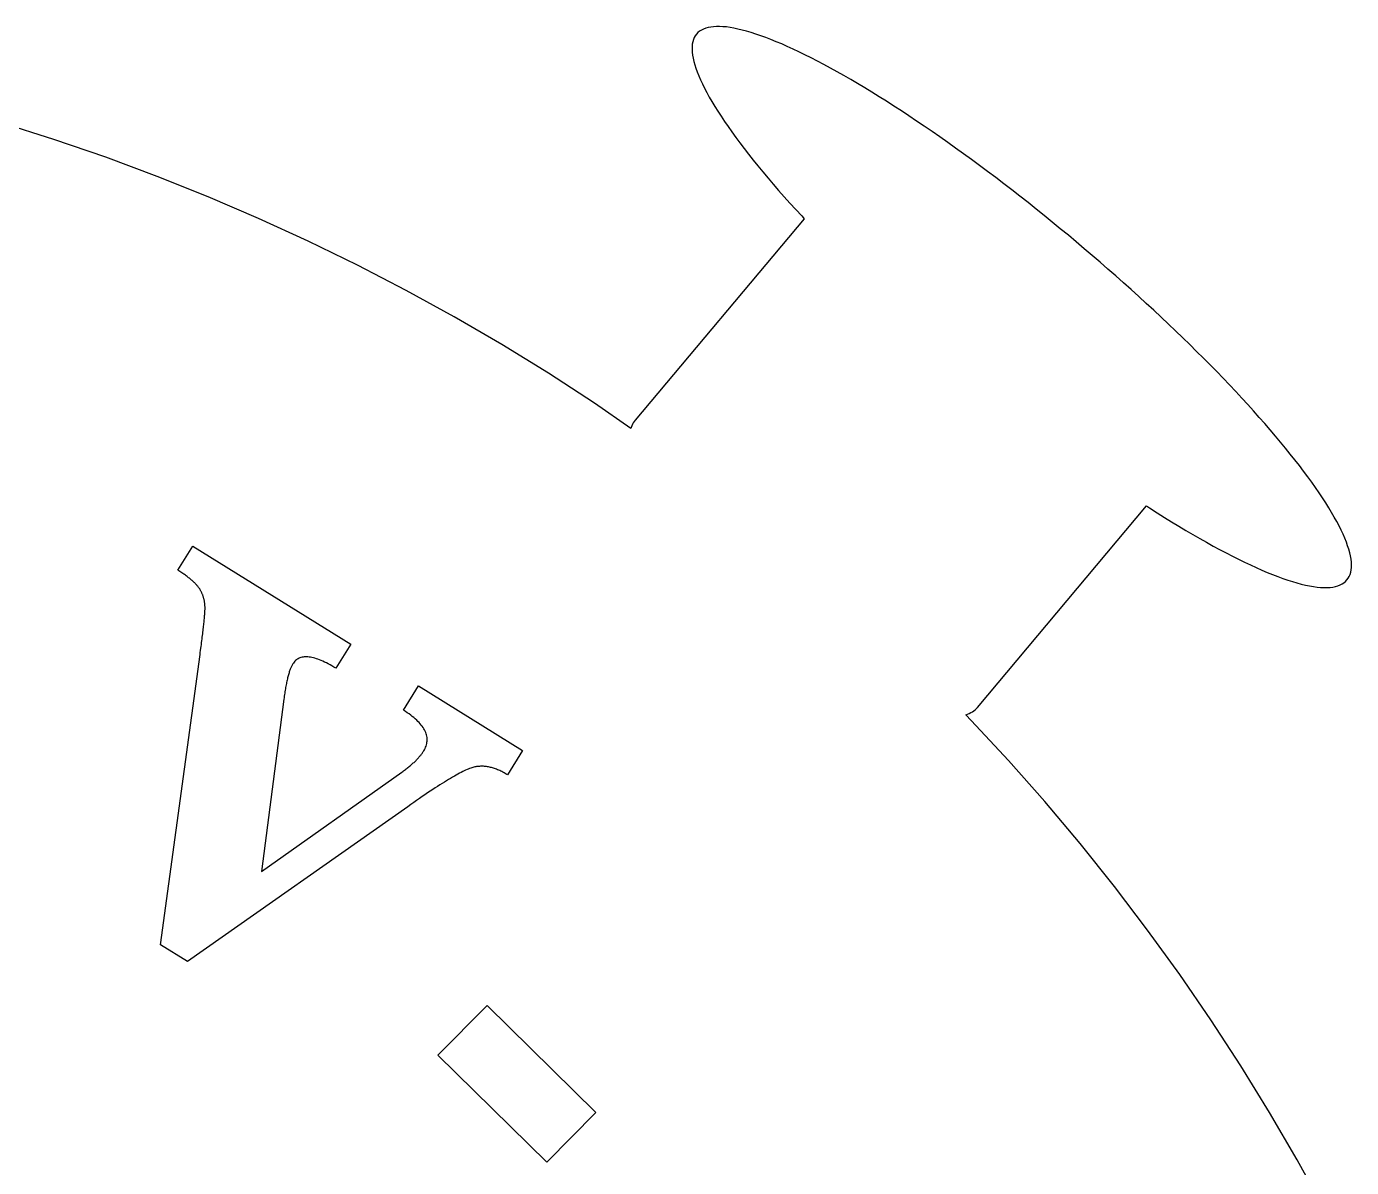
# Model space of a CAD drawing. Header units: metres. Extents: x -106 to 107, y -104 to 107.
# Drawn here: x 27.1 to 80.5, y 44.1 to 90 of the extents above; entities that cross this region are included whole.
import ezdxf

# ---------------------------------------------------------------- set-up
doc = ezdxf.new("R2010")
doc.units = ezdxf.units.M

msp = doc.modelspace()

# ---------------------------------------------------------------- linework, layer by layer
for p, q in [((54.1186, 89.6987), (54.0686, 89.6311)), ((54.1765, 89.7597), (54.1186, 89.6987)), ((54.2422, 89.8141), (54.1765, 89.7597)), ((54.3158, 89.8617), (54.2422, 89.8141)), ((54.3971, 89.9026), (54.3158, 89.8617)), ((54.4862, 89.9368), (54.3971, 89.9026)), ((54.5829, 89.9642), (54.4862, 89.9368)), ((54.6873, 89.9848), (54.5829, 89.9642)), ((54.7992, 89.9987), (54.6873, 89.9848)), ((54.9185, 90.0057), (54.7992, 89.9987)), ((55.0453, 90.0059), (54.9185, 90.0057)), ((55.1794, 89.9993), (55.0453, 90.0059)), ((55.3208, 89.9859), (55.1794, 89.9993)), ((55.4693, 89.9658), (55.3208, 89.9859)), ((55.6249, 89.9388), (55.4693, 89.9658)), ((55.7875, 89.9051), (55.6249, 89.9388)), ((55.957, 89.8646), (55.7875, 89.9051)), ((56.1332, 89.8175), (55.957, 89.8646)), ((56.3162, 89.7636), (56.1332, 89.8175)), ((56.5057, 89.703), (56.3162, 89.7636)), ((56.7016, 89.6359), (56.5057, 89.703)), ((53.9378, 89.1954), (53.9356, 89.089)), ((53.948, 89.2954), (53.9378, 89.1954)), ((53.9662, 89.389), (53.948, 89.2954)), ((53.9924, 89.4762), (53.9662, 89.389)), ((54.0265, 89.557), (53.9924, 89.4762)), ((54.0686, 89.6311), (54.0265, 89.557)), ((56.9039, 89.5621), (56.7016, 89.6359)), ((57.1124, 89.4818), (56.9039, 89.5621)), ((57.327, 89.395), (57.1124, 89.4818)), ((57.5476, 89.3018), (57.327, 89.395)), ((57.7739, 89.2022), (57.5476, 89.3018)), ((58.006, 89.0963), (57.7739, 89.2022)), ((53.9356, 89.089), (53.9414, 88.9764)), ((53.9414, 88.9764), (53.9552, 88.8577)), ((53.9552, 88.8577), (53.977, 88.7328)), ((53.977, 88.7328), (54.0068, 88.6018)), ((54.0068, 88.6018), (54.0445, 88.4649)), ((58.2436, 88.9841), (58.006, 89.0963)), ((58.4866, 88.8658), (58.2436, 88.9841)), ((58.7349, 88.7413), (58.4866, 88.8658)), ((58.9883, 88.6108), (58.7349, 88.7413)), ((59.2466, 88.4743), (58.9883, 88.6108)), ((54.0445, 88.4649), (54.0902, 88.3222)), ((54.0902, 88.3222), (54.1437, 88.1736)), ((54.1437, 88.1736), (54.2052, 88.0193)), ((59.5098, 88.3319), (59.2466, 88.4743)), ((59.7776, 88.1837), (59.5098, 88.3319)), ((60.0498, 88.0298), (59.7776, 88.1837)), ((54.2052, 88.0193), (54.2744, 87.8595)), ((54.2744, 87.8595), (54.3515, 87.6941)), ((54.3515, 87.6941), (54.4364, 87.5233)), ((60.3264, 87.8703), (60.0498, 88.0298)), ((60.6071, 87.7053), (60.3264, 87.8703)), ((60.8919, 87.5349), (60.6071, 87.7053)), ((61.1804, 87.3591), (60.8919, 87.5349)), ((54.4364, 87.5233), (54.5289, 87.3472)), ((54.5289, 87.3472), (54.6291, 87.1659)), ((54.6291, 87.1659), (54.7368, 86.9795)), ((61.4725, 87.1781), (61.1804, 87.3591)), ((61.7682, 86.9921), (61.4725, 87.1781)), ((54.7368, 86.9795), (54.8521, 86.7881)), ((54.8521, 86.7881), (54.9748, 86.5918)), ((54.9748, 86.5918), (55.1049, 86.3908)), ((62.0671, 86.801), (61.7682, 86.9921)), ((62.3691, 86.6051), (62.0671, 86.801)), ((62.674, 86.4044), (62.3691, 86.6051)), ((28.2314, 85.4575), (26.1256, 86.1246)), ((55.1049, 86.3908), (55.2423, 86.1852)), ((55.2423, 86.1852), (55.3869, 85.975)), ((55.3869, 85.975), (55.5386, 85.7605)), ((62.9817, 86.199), (62.674, 86.4044)), ((63.2919, 85.9892), (62.9817, 86.199)), ((63.6045, 85.7749), (63.2919, 85.9892)), ((30.3201, 84.739), (28.2314, 85.4575)), ((55.5386, 85.7605), (55.6974, 85.5417)), ((55.6974, 85.5417), (55.8631, 85.3188)), ((63.9193, 85.5565), (63.6045, 85.7749)), ((64.2361, 85.3338), (63.9193, 85.5565)), ((55.8631, 85.3188), (56.0356, 85.092)), ((56.0356, 85.092), (56.2149, 84.8613)), ((64.5546, 85.1072), (64.2361, 85.3338)), ((64.8747, 84.8768), (64.5546, 85.1072)), ((65.1963, 84.6426), (64.8747, 84.8768)), ((32.3905, 83.9693), (30.3201, 84.739)), ((56.2149, 84.8613), (56.4008, 84.6268)), ((56.4008, 84.6268), (56.5933, 84.3888)), ((56.5933, 84.3888), (56.7921, 84.1474)), ((65.5191, 84.4048), (65.1963, 84.6426)), ((65.8429, 84.1637), (65.5191, 84.4048)), ((34.4415, 83.1492), (32.3905, 83.9693)), ((56.7921, 84.1474), (56.9972, 83.9027)), ((56.9972, 83.9027), (57.2085, 83.6549)), ((66.1675, 83.9192), (65.8429, 84.1637)), ((66.4928, 83.6716), (66.1675, 83.9192)), ((57.2085, 83.6549), (57.4258, 83.4041)), ((57.4258, 83.4041), (57.649, 83.1505)), ((66.8185, 83.421), (66.4928, 83.6716)), ((67.1444, 83.1675), (66.8185, 83.421)), ((36.4717, 82.2789), (34.4415, 83.1492)), ((57.649, 83.1505), (57.8779, 82.8942)), ((57.8779, 82.8942), (58.1125, 82.6354)), ((67.4704, 82.9114), (67.1444, 83.1675)), ((67.7962, 82.6527), (67.4704, 82.9114)), ((38.4799, 81.359), (36.4717, 82.2789)), ((58.4545, 82.2647), (51.6459, 74.1506)), ((58.1125, 82.6354), (58.3526, 82.3742)), ((58.3526, 82.3742), (58.4545, 82.2647)), ((68.1217, 82.3917), (67.7962, 82.6527)), ((68.4467, 82.1284), (68.1217, 82.3917)), ((68.7709, 81.8631), (68.4467, 82.1284)), ((69.0941, 81.5959), (68.7709, 81.8631)), ((40.465, 80.3902), (38.4799, 81.359)), ((69.4163, 81.327), (69.0941, 81.5959)), ((69.7371, 81.0564), (69.4163, 81.327)), ((70.0564, 80.7845), (69.7371, 81.0564)), ((70.374, 80.5113), (70.0564, 80.7845)), ((42.4257, 79.3729), (40.465, 80.3902)), ((70.6896, 80.237), (70.374, 80.5113)), ((71.0032, 79.9618), (70.6896, 80.237)), ((71.3146, 79.6858), (71.0032, 79.9618)), ((71.6234, 79.4092), (71.3146, 79.6858)), ((44.3608, 78.3078), (42.4257, 79.3729)), ((71.9296, 79.1322), (71.6234, 79.4092)), ((72.2329, 78.855), (71.9296, 79.1322)), ((72.5333, 78.5777), (72.2329, 78.855)), ((72.8304, 78.3004), (72.5333, 78.5777)), ((46.2692, 77.1956), (44.3608, 78.3078)), ((73.1242, 78.0234), (72.8304, 78.3004)), ((73.4143, 77.7468), (73.1242, 78.0234)), ((73.7008, 77.4708), (73.4143, 77.7468)), ((73.9834, 77.1956), (73.7008, 77.4708)), ((48.1498, 76.0368), (46.2692, 77.1956)), ((74.2618, 76.9212), (73.9834, 77.1956)), ((74.5361, 76.6479), (74.2618, 76.9212)), ((74.8059, 76.3759), (74.5361, 76.6479)), ((75.0712, 76.1052), (74.8059, 76.3759)), ((50.0013, 74.8323), (48.1498, 76.0368)), ((75.3317, 75.8362), (75.0712, 76.1052)), ((75.5873, 75.5688), (75.3317, 75.8362)), ((75.8379, 75.3034), (75.5873, 75.5688)), ((76.0833, 75.04), (75.8379, 75.3034)), ((51.476, 73.8205), (50.0013, 74.8323)), ((76.3234, 74.7788), (76.0833, 75.04)), ((76.558, 74.52), (76.3234, 74.7788)), ((76.7869, 74.2637), (76.558, 74.52)), ((77.0101, 74.01), (76.7869, 74.2637)), ((51.4853, 73.8539), (51.476, 73.8205)), ((51.509, 73.92), (51.4853, 73.8539)), ((51.5369, 73.9827), (51.509, 73.92)), ((51.5691, 74.0421), (51.5369, 73.9827)), ((51.6054, 74.0981), (51.5691, 74.0421)), ((51.6459, 74.1506), (51.6054, 74.0981)), ((77.2274, 73.7592), (77.0101, 74.01)), ((77.4387, 73.5114), (77.2274, 73.7592)), ((77.6438, 73.2667), (77.4387, 73.5114)), ((77.8426, 73.0253), (77.6438, 73.2667)), ((78.035, 72.7873), (77.8426, 73.0253)), ((78.2209, 72.5529), (78.035, 72.7873)), ((78.4002, 72.3222), (78.2209, 72.5529)), ((78.5728, 72.0953), (78.4002, 72.3222)), ((78.7385, 71.8724), (78.5728, 72.0953)), ((78.8973, 71.6537), (78.7385, 71.8724)), ((79.049, 71.4391), (78.8973, 71.6537)), ((79.1936, 71.229), (79.049, 71.4391)), ((79.331, 71.0234), (79.1936, 71.229)), ((79.4611, 70.8224), (79.331, 71.0234)), ((65.4347, 62.5804), (72.2433, 70.6946)), ((72.2433, 70.6946), (72.3688, 70.6132)), ((72.3688, 70.6132), (72.6677, 70.4221)), ((79.5838, 70.6261), (79.4611, 70.8224)), ((79.6991, 70.4347), (79.5838, 70.6261)), ((72.6677, 70.4221), (72.9633, 70.236)), ((72.9633, 70.236), (73.2555, 70.0551)), ((73.2555, 70.0551), (73.544, 69.8793)), ((79.8068, 70.2483), (79.6991, 70.4347)), ((79.907, 70.067), (79.8068, 70.2483)), ((79.9995, 69.8909), (79.907, 70.067)), ((73.544, 69.8793), (73.8288, 69.7088)), ((73.8288, 69.7088), (74.1095, 69.5438)), ((74.1095, 69.5438), (74.3861, 69.3843)), ((74.3861, 69.3843), (74.6583, 69.2305)), ((80.0844, 69.7201), (79.9995, 69.8909)), ((80.1614, 69.5547), (80.0844, 69.7201)), ((80.2307, 69.3948), (80.1614, 69.5547)), ((80.2922, 69.2406), (80.2307, 69.3948)), ((33.2278, 68.1037), (33.8346, 69.0818)), ((33.8346, 69.0818), (40.1973, 65.1339)), ((74.6583, 69.2305), (74.9261, 69.0823)), ((74.9261, 69.0823), (75.1893, 68.9399)), ((75.1893, 68.9399), (75.4476, 68.8034)), ((80.3457, 69.092), (80.2922, 69.2406)), ((80.3914, 68.9492), (80.3457, 69.092)), ((80.4291, 68.8123), (80.3914, 68.9492)), ((75.4476, 68.8034), (75.701, 68.6729)), ((75.701, 68.6729), (75.9493, 68.5484)), ((75.9493, 68.5484), (76.1923, 68.43)), ((76.1923, 68.43), (76.4299, 68.3178)), ((76.4299, 68.3178), (76.662, 68.2119)), ((80.4589, 68.6814), (80.4291, 68.8123)), ((80.4807, 68.5565), (80.4589, 68.6814)), ((80.4945, 68.4377), (80.4807, 68.5565)), ((80.5003, 68.3251), (80.4945, 68.4377)), ((80.4981, 68.2188), (80.5003, 68.3251)), ((33.2685, 68.0782), (33.2278, 68.1037)), ((33.3084, 68.0529), (33.2685, 68.0782)), ((33.3475, 68.0276), (33.3084, 68.0529)), ((33.3856, 68.0025), (33.3475, 68.0276)), ((33.423, 67.9776), (33.3856, 68.0025)), ((33.4594, 67.9527), (33.423, 67.9776)), ((33.495, 67.928), (33.4594, 67.9527)), ((33.5297, 67.9034), (33.495, 67.928)), ((33.5636, 67.879), (33.5297, 67.9034)), ((33.5966, 67.8547), (33.5636, 67.879)), ((33.6287, 67.8305), (33.5966, 67.8547)), ((33.66, 67.8064), (33.6287, 67.8305)), ((33.6904, 67.7825), (33.66, 67.8064)), ((76.662, 68.2119), (76.8883, 68.1123)), ((76.8883, 68.1123), (77.1089, 68.0191)), ((77.1089, 68.0191), (77.3235, 67.9323)), ((77.3235, 67.9323), (77.532, 67.8521)), ((77.532, 67.8521), (77.7343, 67.7783)), ((80.3173, 67.7154), (80.3673, 67.783)), ((80.3673, 67.783), (80.4094, 67.8572)), ((80.4094, 67.8572), (80.4435, 67.9379)), ((80.4435, 67.9379), (80.4697, 68.0251)), ((80.4697, 68.0251), (80.4879, 68.1188)), ((80.4879, 68.1188), (80.4981, 68.2188)), ((33.7199, 67.7587), (33.6904, 67.7825)), ((33.7486, 67.7351), (33.7199, 67.7587)), ((33.7765, 67.7115), (33.7486, 67.7351)), ((33.8034, 67.6881), (33.7765, 67.7115)), ((33.8295, 67.6649), (33.8034, 67.6881)), ((33.8548, 67.6417), (33.8295, 67.6649)), ((33.8791, 67.6187), (33.8548, 67.6417)), ((33.9026, 67.5959), (33.8791, 67.6187)), ((33.9253, 67.5731), (33.9026, 67.5959)), ((33.9471, 67.5505), (33.9253, 67.5731)), ((33.968, 67.528), (33.9471, 67.5505)), ((33.988, 67.5057), (33.968, 67.528)), ((34.0072, 67.4835), (33.988, 67.5057)), ((34.0255, 67.4614), (34.0072, 67.4835)), ((34.043, 67.4395), (34.0255, 67.4614)), ((34.0596, 67.4176), (34.043, 67.4395)), ((34.0753, 67.396), (34.0596, 67.4176)), ((34.0902, 67.3744), (34.0753, 67.396)), ((34.1042, 67.353), (34.0902, 67.3744)), ((34.1174, 67.3317), (34.1042, 67.353)), ((34.1299, 67.3104), (34.1174, 67.3317)), ((34.1421, 67.289), (34.1299, 67.3104)), ((34.1538, 67.2675), (34.1421, 67.289)), ((34.1652, 67.2458), (34.1538, 67.2675)), ((77.7343, 67.7783), (77.9302, 67.7111)), ((77.9302, 67.7111), (78.1197, 67.6506)), ((78.1197, 67.6506), (78.3026, 67.5967)), ((78.3026, 67.5967), (78.4789, 67.5495)), ((78.4789, 67.5495), (78.6484, 67.509)), ((78.6484, 67.509), (78.811, 67.4753)), ((78.811, 67.4753), (78.9666, 67.4484)), ((78.9666, 67.4484), (79.1151, 67.4282)), ((79.1151, 67.4282), (79.2565, 67.4148)), ((79.2565, 67.4148), (79.3906, 67.4082)), ((79.3906, 67.4082), (79.5174, 67.4085)), ((79.5174, 67.4085), (79.6367, 67.4155)), ((79.6367, 67.4155), (79.7486, 67.4293)), ((79.7486, 67.4293), (79.853, 67.45)), ((79.853, 67.45), (79.9497, 67.4774)), ((79.9497, 67.4774), (80.0387, 67.5116)), ((80.0387, 67.5116), (80.1201, 67.5525)), ((80.1201, 67.5525), (80.1937, 67.6001)), ((80.1937, 67.6001), (80.2594, 67.6544)), ((80.2594, 67.6544), (80.3173, 67.7154)), ((34.1761, 67.224), (34.1652, 67.2458)), ((34.1866, 67.202), (34.1761, 67.224)), ((34.1968, 67.1799), (34.1866, 67.202)), ((34.2065, 67.1577), (34.1968, 67.1799)), ((34.2159, 67.1353), (34.2065, 67.1577)), ((34.2248, 67.1127), (34.2159, 67.1353)), ((34.2333, 67.09), (34.2248, 67.1127)), ((34.2414, 67.0672), (34.2333, 67.09)), ((34.2491, 67.0442), (34.2414, 67.0672)), ((34.2565, 67.0211), (34.2491, 67.0442)), ((34.2634, 66.9978), (34.2565, 67.0211)), ((34.2699, 66.9744), (34.2634, 66.9978)), ((34.276, 66.9509), (34.2699, 66.9744)), ((34.2817, 66.9272), (34.276, 66.9509)), ((34.287, 66.9034), (34.2817, 66.9272)), ((34.2919, 66.8794), (34.287, 66.9034)), ((34.2964, 66.8553), (34.2919, 66.8794)), ((34.3005, 66.831), (34.2964, 66.8553)), ((34.3042, 66.8066), (34.3005, 66.831)), ((34.3075, 66.782), (34.3042, 66.8066)), ((34.3104, 66.7573), (34.3075, 66.782)), ((34.3129, 66.7325), (34.3104, 66.7573)), ((34.3149, 66.7075), (34.3129, 66.7325)), ((34.2933, 66.16), (34.2973, 66.2049)), ((34.2973, 66.2049), (34.3011, 66.248)), ((34.3011, 66.248), (34.3044, 66.2894)), ((34.3044, 66.2894), (34.3074, 66.3289)), ((34.3074, 66.3289), (34.3101, 66.3665)), ((34.3101, 66.3665), (34.3125, 66.4024)), ((34.3125, 66.4024), (34.3145, 66.4365)), ((34.3145, 66.4365), (34.3161, 66.4688)), ((34.3166, 66.6824), (34.3149, 66.7075)), ((34.3161, 66.4688), (34.3174, 66.4992)), ((34.3179, 66.6571), (34.3166, 66.6824)), ((34.3174, 66.4992), (34.3184, 66.5278)), ((34.3188, 66.6317), (34.3179, 66.6571)), ((34.3184, 66.5278), (34.319, 66.5546)), ((34.3192, 66.6061), (34.3188, 66.6317)), ((34.319, 66.5546), (34.3193, 66.5804)), ((34.3193, 66.5804), (34.3192, 66.6061)), ((34.2339, 65.6107), (34.2414, 65.6738)), ((34.2414, 65.6738), (34.2485, 65.7351)), ((34.2485, 65.7351), (34.2553, 65.7945)), ((34.2553, 65.7945), (34.2617, 65.8522)), ((34.2617, 65.8522), (34.2679, 65.908)), ((34.2679, 65.908), (34.2737, 65.962)), ((34.2737, 65.962), (34.2791, 66.0142)), ((34.2791, 66.0142), (34.2841, 66.0646)), ((34.2841, 66.0646), (34.2889, 66.1132)), ((34.2889, 66.1132), (34.2933, 66.16)), ((34.1616, 65.0406), (34.1719, 65.1183)), ((34.1719, 65.1183), (34.1817, 65.194)), ((34.1817, 65.194), (34.1913, 65.268)), ((34.1913, 65.268), (34.2005, 65.3402)), ((34.2005, 65.3402), (34.2094, 65.4105)), ((34.2094, 65.4105), (34.2179, 65.4791)), ((34.2179, 65.4791), (34.226, 65.5458)), ((34.226, 65.5458), (34.2339, 65.6107)), ((40.1973, 65.1339), (39.5905, 64.1559)), ((32.5248, 53.0243), (34.1173, 64.7121)), ((34.1173, 64.7121), (34.1289, 64.7969)), ((34.1289, 64.7969), (34.1401, 64.88)), ((34.1401, 64.88), (34.151, 64.9612)), ((34.151, 64.9612), (34.1616, 65.0406)), ((38.1843, 64.5905), (38.1436, 64.5768)), ((38.2267, 64.6014), (38.1843, 64.5905)), ((38.2708, 64.6097), (38.2267, 64.6014)), ((38.3165, 64.6152), (38.2708, 64.6097)), ((38.364, 64.618), (38.3165, 64.6152)), ((38.4133, 64.6181), (38.364, 64.618)), ((38.4642, 64.6155), (38.4133, 64.6181)), ((38.5168, 64.6102), (38.4642, 64.6155)), ((38.5711, 64.6021), (38.5168, 64.6102)), ((38.6271, 64.5914), (38.5711, 64.6021)), ((38.6848, 64.5779), (38.6271, 64.5914)), ((37.7267, 64.0484), (37.7149, 64.013)), ((37.7387, 64.0826), (37.7267, 64.0484)), ((37.7509, 64.1154), (37.7387, 64.0826)), ((37.7633, 64.1469), (37.7509, 64.1154)), ((37.7758, 64.1772), (37.7633, 64.1469)), ((37.7884, 64.2061), (37.7758, 64.1772)), ((37.8013, 64.2338), (37.7884, 64.2061)), ((37.8143, 64.2602), (37.8013, 64.2338)), ((37.8274, 64.2853), (37.8143, 64.2602)), ((37.8408, 64.3091), (37.8274, 64.2853)), ((37.8543, 64.3317), (37.8408, 64.3091)), ((37.8796, 64.3698), (37.8543, 64.3317)), ((37.9066, 64.4051), (37.8796, 64.3698)), ((37.9354, 64.4378), (37.9066, 64.4051)), ((37.9658, 64.4677), (37.9354, 64.4378)), ((37.998, 64.495), (37.9658, 64.4677)), ((38.0318, 64.5195), (37.998, 64.495)), ((38.0674, 64.5413), (38.0318, 64.5195)), ((38.1046, 64.5604), (38.0674, 64.5413)), ((38.1436, 64.5768), (38.1046, 64.5604)), ((38.7443, 64.5617), (38.6848, 64.5779)), ((38.8054, 64.5428), (38.7443, 64.5617)), ((38.8683, 64.5212), (38.8054, 64.5428)), ((38.9328, 64.4969), (38.8683, 64.5212)), ((38.9991, 64.4698), (38.9328, 64.4969)), ((39.067, 64.4401), (38.9991, 64.4698)), ((39.1367, 64.4076), (39.067, 64.4401)), ((39.2081, 64.3725), (39.1367, 64.4076)), ((39.2811, 64.3345), (39.2081, 64.3725)), ((39.3559, 64.294), (39.2811, 64.3345)), ((39.4324, 64.2506), (39.3559, 64.294)), ((39.5106, 64.2046), (39.4324, 64.2506)), ((39.5905, 64.1559), (39.5106, 64.2046)), ((37.5955, 63.5387), (37.5857, 63.4878)), ((37.6056, 63.5882), (37.5955, 63.5387)), ((37.6157, 63.6365), (37.6056, 63.5882)), ((37.6261, 63.6835), (37.6157, 63.6365)), ((37.6366, 63.7292), (37.6261, 63.6835)), ((37.6473, 63.7736), (37.6366, 63.7292)), ((37.6582, 63.8167), (37.6473, 63.7736)), ((37.6692, 63.8586), (37.6582, 63.8167)), ((37.6804, 63.8991), (37.6692, 63.8586)), ((37.6917, 63.9384), (37.6804, 63.8991)), ((37.7032, 63.9763), (37.6917, 63.9384)), ((37.7149, 64.013), (37.7032, 63.9763)), ((37.5128, 63.0347), (37.5044, 62.9723)), ((37.5213, 63.0959), (37.5128, 63.0347)), ((37.53, 63.1557), (37.5213, 63.0959)), ((37.5389, 63.2143), (37.53, 63.1557)), ((37.5479, 63.2716), (37.5389, 63.2143)), ((37.5571, 63.3276), (37.5479, 63.2716)), ((37.5664, 63.3823), (37.5571, 63.3276)), ((37.576, 63.4357), (37.5664, 63.3823)), ((37.5857, 63.4878), (37.576, 63.4357)), ((42.3096, 62.4688), (42.9164, 63.4468)), ((42.9164, 63.4468), (47.1039, 60.8486)), ((37.4962, 62.9086), (36.5875, 55.9759)), ((37.5044, 62.9723), (37.4962, 62.9086)), ((42.3883, 62.4189), (42.3096, 62.4688)), ((65.2883, 62.4439), (65.3412, 62.4859)), ((65.3412, 62.4859), (65.39, 62.5314)), ((65.39, 62.5314), (65.4347, 62.5804)), ((42.4635, 62.3691), (42.3883, 62.4189)), ((42.5355, 62.3192), (42.4635, 62.3691)), ((42.604, 62.2694), (42.5355, 62.3192)), ((42.6692, 62.2196), (42.604, 62.2694)), ((42.731, 62.1698), (42.6692, 62.2196)), ((42.7895, 62.12), (42.731, 62.1698)), ((42.8446, 62.0702), (42.7895, 62.12)), ((42.8963, 62.0204), (42.8446, 62.0702)), ((42.9446, 61.9707), (42.8963, 62.0204)), ((42.9896, 61.9209), (42.9446, 61.9707)), ((43.0312, 61.8712), (42.9896, 61.9209)), ((64.9595, 62.2869), (64.9637, 62.288)), ((65.1822, 62.0586), (64.9595, 62.2869)), ((64.9637, 62.288), (65.0365, 62.312)), ((65.0365, 62.312), (65.1054, 62.3395)), ((65.1054, 62.3395), (65.1704, 62.3707)), ((65.1704, 62.3707), (65.2314, 62.4055)), ((66.6856, 60.4403), (65.1822, 62.0586)), ((65.2314, 62.4055), (65.2883, 62.4439)), ((43.0695, 61.8214), (43.0312, 61.8712)), ((43.1044, 61.7717), (43.0695, 61.8214)), ((43.1359, 61.7219), (43.1044, 61.7717)), ((43.164, 61.6722), (43.1359, 61.7219)), ((43.1888, 61.6225), (43.164, 61.6722)), ((43.2102, 61.5728), (43.1888, 61.6225)), ((43.2283, 61.5231), (43.2102, 61.5728)), ((43.243, 61.4734), (43.2283, 61.5231)), ((43.2543, 61.4237), (43.243, 61.4734)), ((43.2622, 61.374), (43.2543, 61.4237)), ((43.1275, 60.828), (43.1565, 60.8776)), ((43.1565, 60.8776), (43.1823, 60.9272)), ((43.1823, 60.9272), (43.2046, 60.9768)), ((43.2046, 60.9768), (43.2236, 61.0264)), ((43.2236, 61.0264), (43.2392, 61.0761)), ((43.2392, 61.0761), (43.2515, 61.1257)), ((43.2515, 61.1257), (43.2604, 61.1753)), ((43.2604, 61.1753), (43.2659, 61.225)), ((43.2668, 61.3243), (43.2622, 61.374)), ((43.2659, 61.225), (43.268, 61.2746)), ((43.268, 61.2746), (43.2668, 61.3243)), ((47.1039, 60.8486), (46.497, 59.8706)), ((42.6511, 60.2907), (42.6806, 60.3168)), ((42.6806, 60.3168), (42.7094, 60.3428)), ((42.7094, 60.3428), (42.7375, 60.3688)), ((42.7375, 60.3688), (42.7649, 60.3947)), ((42.7649, 60.3947), (42.7917, 60.4205)), ((42.7917, 60.4205), (42.8177, 60.4464)), ((42.8177, 60.4464), (42.8431, 60.4722)), ((42.8431, 60.4722), (42.8678, 60.4979)), ((42.8678, 60.4979), (42.8919, 60.5236)), ((42.8919, 60.5236), (42.9152, 60.5492)), ((42.9152, 60.5492), (42.9379, 60.5748)), ((42.9379, 60.5748), (42.9599, 60.6003)), ((42.9599, 60.6003), (42.9813, 60.6258)), ((42.9813, 60.6258), (43.0019, 60.6513)), ((43.0019, 60.6513), (43.0219, 60.6767)), ((43.0219, 60.6767), (43.0412, 60.702)), ((43.0412, 60.702), (43.0598, 60.7273)), ((43.0598, 60.7273), (43.0777, 60.7525)), ((43.0777, 60.7525), (43.095, 60.7777)), ((43.095, 60.7777), (43.1116, 60.8029)), ((43.1116, 60.8029), (43.1275, 60.828)), ((68.1488, 58.7856), (66.6856, 60.4403)), ((36.5875, 55.9759), (42.2446, 59.9741)), ((42.2446, 59.9741), (42.2822, 60.0008)), ((42.2822, 60.0008), (42.3192, 60.0274)), ((42.3192, 60.0274), (42.3554, 60.0539)), ((42.3554, 60.0539), (42.3909, 60.0804)), ((42.3909, 60.0804), (42.4259, 60.1069)), ((42.4259, 60.1069), (42.4601, 60.1333)), ((42.4601, 60.1333), (42.4936, 60.1596)), ((42.4936, 60.1596), (42.5265, 60.1859)), ((42.5265, 60.1859), (42.5586, 60.2122)), ((42.5586, 60.2122), (42.5901, 60.2384)), ((42.5901, 60.2384), (42.621, 60.2646)), ((42.621, 60.2646), (42.6511, 60.2907)), ((44.3628, 59.8132), (44.2874, 59.7698)), ((44.4356, 59.8543), (44.3628, 59.8132)), ((44.5058, 59.893), (44.4356, 59.8543)), ((44.5734, 59.9294), (44.5058, 59.893)), ((44.6384, 59.9633), (44.5734, 59.9294)), ((44.7008, 59.995), (44.6384, 59.9633)), ((44.7606, 60.0242), (44.7008, 59.995)), ((44.8178, 60.051), (44.7606, 60.0242)), ((44.8724, 60.0755), (44.8178, 60.051)), ((44.9243, 60.0977), (44.8724, 60.0755)), ((44.9737, 60.1174), (44.9243, 60.0977)), ((45.0205, 60.1348), (44.9737, 60.1174)), ((45.0647, 60.1498), (45.0205, 60.1348)), ((45.1062, 60.1624), (45.0647, 60.1498)), ((45.1452, 60.1727), (45.1062, 60.1624)), ((45.183, 60.1813), (45.1452, 60.1727)), ((45.221, 60.1888), (45.183, 60.1813)), ((45.2592, 60.1951), (45.221, 60.1888)), ((45.2975, 60.2004), (45.2592, 60.1951)), ((45.3361, 60.2045), (45.2975, 60.2004)), ((45.3749, 60.2076), (45.3361, 60.2045)), ((45.4139, 60.2095), (45.3749, 60.2076)), ((45.4531, 60.2103), (45.4139, 60.2095)), ((45.4925, 60.21), (45.4531, 60.2103)), ((45.532, 60.2086), (45.4925, 60.21)), ((45.5718, 60.2061), (45.532, 60.2086)), ((45.6118, 60.2025), (45.5718, 60.2061)), ((45.652, 60.1978), (45.6118, 60.2025)), ((45.6923, 60.192), (45.652, 60.1978)), ((45.7329, 60.185), (45.6923, 60.192)), ((45.7737, 60.177), (45.7329, 60.185)), ((45.8146, 60.1678), (45.7737, 60.177)), ((45.8558, 60.1576), (45.8146, 60.1678)), ((45.8972, 60.1462), (45.8558, 60.1576)), ((45.9387, 60.1337), (45.8972, 60.1462)), ((45.9805, 60.1201), (45.9387, 60.1337)), ((46.0224, 60.1054), (45.9805, 60.1201)), ((46.0646, 60.0896), (46.0224, 60.1054)), ((46.1069, 60.0727), (46.0646, 60.0896)), ((46.1495, 60.0547), (46.1069, 60.0727)), ((46.1922, 60.0356), (46.1495, 60.0547)), ((46.2352, 60.0153), (46.1922, 60.0356)), ((46.2783, 59.994), (46.2352, 60.0153)), ((46.3217, 59.9715), (46.2783, 59.994)), ((46.3652, 59.9479), (46.3217, 59.9715)), ((46.409, 59.9233), (46.3652, 59.9479)), ((46.4529, 59.8975), (46.409, 59.9233)), ((46.497, 59.8706), (46.4529, 59.8975)), ((43.4916, 59.272), (43.3902, 59.2049)), ((43.5904, 59.3368), (43.4916, 59.272)), ((43.6867, 59.3992), (43.5904, 59.3368)), ((43.7803, 59.4593), (43.6867, 59.3992)), ((43.8713, 59.517), (43.7803, 59.4593)), ((43.9597, 59.5723), (43.8713, 59.517)), ((44.0456, 59.6252), (43.9597, 59.5723)), ((44.1288, 59.6758), (44.0456, 59.6252)), ((44.2094, 59.724), (44.1288, 59.6758)), ((44.2874, 59.7698), (44.2094, 59.724)), ((42.7268, 58.7522), (42.6072, 58.6684)), ((42.8439, 58.8335), (42.7268, 58.7522)), ((42.9583, 58.9125), (42.8439, 58.8335)), ((43.0702, 58.9892), (42.9583, 58.9125)), ((43.1794, 59.0634), (43.0702, 58.9892)), ((43.2861, 59.1353), (43.1794, 59.0634)), ((43.3902, 59.2049), (43.2861, 59.1353)), ((69.5709, 57.0954), (68.1488, 58.7856)), ((42.4849, 58.5823), (33.6074, 52.3526)), ((42.6072, 58.6684), (42.4849, 58.5823)), ((70.9512, 55.3708), (69.5709, 57.0954)), ((72.2887, 53.6129), (70.9512, 55.3708)), ((73.5826, 51.8227), (72.2887, 53.6129)), ((33.6074, 52.3526), (32.5248, 53.0243)), ((74.8323, 50.0013), (73.5826, 51.8227)), ((43.7035, 48.575), (45.6788, 50.5819)), ((45.6788, 50.5819), (50.0576, 46.272)), ((76.0368, 48.1498), (74.8323, 50.0013)), ((48.0823, 44.2651), (43.7035, 48.575)), ((77.1956, 46.2692), (76.0368, 48.1498)), ((50.0576, 46.272), (48.0823, 44.2651)), ((78.3078, 44.3608), (77.1956, 46.2692)), ((79.3729, 42.4257), (78.3078, 44.3608))]:
    msp.add_line(p, q)

doc.saveas('drawing.dxf')
